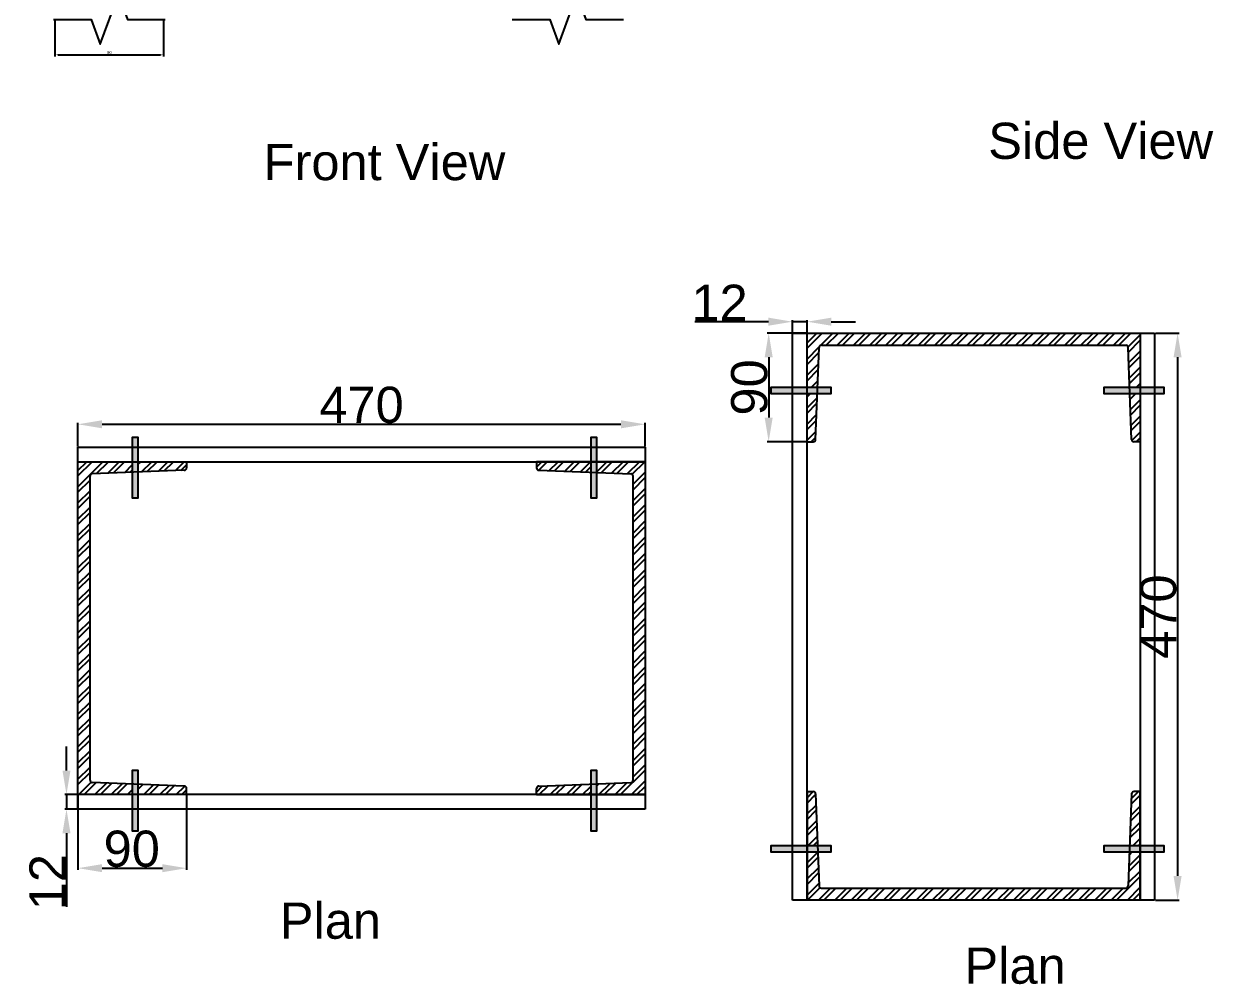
# Model space of a CAD drawing. Header units: millimetres. Extents: x 1728 to 2898, y 770 to 3148.
# Drawn here: x 1838 to 2824, y 770 to 1566 of the extents above; entities that cross this region are included whole.
import ezdxf

# ---------------------------------------------------------------- set-up
doc = ezdxf.new("R2010")
doc.units = ezdxf.units.MM
doc.styles.get("Standard").update_dxf_attribs({"font": 'arial.ttf'})
doc.dimstyles.new('ISO-25', dxfattribs={"dimtxt": 2.5, "dimasz": 2.5, "dimexe": 1.25, "dimexo": 0.625, "dimtad": 1, "dimtxsty": 'Standard', "dimcen": 2.5, "dimadec": 0, "dimazin": 0, "dimtfac": 1, "dimtmove": 0, "dimatfit": 3, "dimfxl": 1, "dimarcsym": 0})

# ---------------------------------------------------------------- blocks, each defined once
blk = doc.blocks.new('*D16')
at = {"color": 0, "lineweight": -2, "transparency": 16777216}
for p, q in [((1863.83, 1569.09), (1863.83, 1539.13)), ((1953.83, 1569.09), (1953.83, 1539.13)), ((1866.33, 1540.38), (1951.33, 1540.38))]:
    blk.add_line(p, q, dxfattribs=at)
at = {"color": 0, "transparency": 16777216}
for points in [[(1866.33, 1540.8), (1866.33, 1539.97), (1863.83, 1540.38)], [(1951.33, 1540.8), (1951.33, 1539.97), (1953.83, 1540.38)]]:
    blk.add_solid(points, dxfattribs=at)
at = {"layer": 'Defpoints', "color": 0, "transparency": 16777216}
for p in [(1863.83, 1569.72), (1953.83, 1569.72), (1953.83, 1540.38)]:
    blk.add_point(p, dxfattribs=at)
at = {"color": 0, "transparency": 16777216, "insert": (1908.83, 1542.29), "char_height": 2.5, "attachment_point": 5}
blk.add_mtext('90', dxfattribs=at)
blk = doc.blocks.new('*D33')
at = {"color": 0, "lineweight": -2, "transparency": 16777216}
for p, q in [((1882.85, 926.47), (1882.85, 864.88)), ((1972.85, 926.47), (1972.85, 864.88)), ((1902.85, 866.13), (1952.85, 866.13))]:
    blk.add_line(p, q, dxfattribs=at)
at = {"color": 0, "transparency": 16777216}
for points in [[(1902.85, 869.46), (1902.85, 862.79), (1882.85, 866.13)], [(1952.85, 869.46), (1952.85, 862.79), (1972.85, 866.13)]]:
    blk.add_solid(points, dxfattribs=at)
at = {"layer": 'Defpoints', "color": 0, "transparency": 16777216}
for p in [(1882.85, 927.09), (1972.85, 927.09), (1972.85, 866.13)]:
    blk.add_point(p, dxfattribs=at)
at = {"color": 0, "transparency": 16777216, "insert": (1927.43, 882.07), "char_height": 30, "attachment_point": 5}
blk.add_mtext('90', dxfattribs=at)
blk = doc.blocks.new('*D34')
at = {"color": 0, "lineweight": -2, "transparency": 16777216}
for p, q in [((1873.34, 947.09), (1873.34, 967.09)), ((1882.22, 927.09), (1872.09, 927.09)), ((1873.34, 927.09), (1873.34, 915.09)), ((1882.22, 915.09), (1872.09, 915.09)), ((1873.34, 895.09), (1873.34, 834))]:
    blk.add_line(p, q, dxfattribs=at)
at = {"color": 0, "transparency": 16777216}
for points in [[(1870.01, 947.09), (1876.67, 947.09), (1873.34, 927.09)], [(1870.01, 895.09), (1876.67, 895.09), (1873.34, 915.09)]]:
    blk.add_solid(points, dxfattribs=at)
at = {"layer": 'Defpoints', "color": 0, "transparency": 16777216}
for p in [(1882.85, 927.09), (1873.34, 915.09), (1882.85, 915.09)]:
    blk.add_point(p, dxfattribs=at)
at = {"color": 0, "transparency": 16777216, "insert": (1857.66, 854.55), "char_height": 30, "attachment_point": 5, "rotation": 90}
blk.add_mtext('12', dxfattribs=at)
blk = doc.blocks.new('*D35')
at = {"color": 0, "lineweight": -2, "transparency": 16777216}
for p, q in [((1882.85, 1215.72), (1882.85, 1235.36)), ((1902.85, 1234.11), (2332.85, 1234.11)), ((2352.85, 1215.72), (2352.85, 1235.36))]:
    blk.add_line(p, q, dxfattribs=at)
at = {"color": 0, "transparency": 16777216}
for points in [[(1902.85, 1237.45), (1902.85, 1230.78), (1882.85, 1234.11)], [(2332.85, 1237.45), (2332.85, 1230.78), (2352.85, 1234.11)]]:
    blk.add_solid(points, dxfattribs=at)
at = {"layer": 'Defpoints', "color": 0, "transparency": 16777216}
for p in [(2352.85, 1234.11), (1882.85, 1215.09), (2352.85, 1215.09)]:
    blk.add_point(p, dxfattribs=at)
at = {"color": 0, "transparency": 16777216, "insert": (2117.85, 1250.06), "char_height": 30, "attachment_point": 5}
blk.add_mtext('470', dxfattribs=at)
blk = doc.blocks.new('*D36')
at = {"color": 0, "lineweight": -2, "transparency": 16777216}
for p, q in [((2486.46, 1309.67), (2454, 1309.67)), ((2455.25, 1289.67), (2455.25, 1239.67)), ((2486.46, 1219.67), (2454, 1219.67))]:
    blk.add_line(p, q, dxfattribs=at)
at = {"color": 0, "transparency": 16777216}
for points in [[(2451.92, 1289.67), (2458.58, 1289.67), (2455.25, 1309.67)], [(2451.92, 1239.67), (2458.58, 1239.67), (2455.25, 1219.67)]]:
    blk.add_solid(points, dxfattribs=at)
at = {"layer": 'Defpoints', "color": 0, "transparency": 16777216}
for p in [(2487.09, 1309.67), (2455.25, 1219.67), (2487.09, 1219.67)]:
    blk.add_point(p, dxfattribs=at)
at = {"color": 0, "transparency": 16777216, "insert": (2439.31, 1264.67), "char_height": 30, "attachment_point": 5, "rotation": 90}
blk.add_mtext('90', dxfattribs=at)
blk = doc.blocks.new('*D37')
at = {"color": 0, "lineweight": -2, "transparency": 16777216}
for p, q in [((2455.09, 1319.17), (2394, 1319.17)), ((2475.09, 1310.29), (2475.09, 1320.42)), ((2487.09, 1319.17), (2475.09, 1319.17)), ((2487.09, 1310.29), (2487.09, 1320.42)), ((2507.09, 1319.17), (2527.09, 1319.17))]:
    blk.add_line(p, q, dxfattribs=at)
at = {"color": 0, "transparency": 16777216}
for points in [[(2455.09, 1322.51), (2455.09, 1315.84), (2475.09, 1319.17)], [(2507.09, 1322.51), (2507.09, 1315.84), (2487.09, 1319.17)]]:
    blk.add_solid(points, dxfattribs=at)
at = {"layer": 'Defpoints', "color": 0, "transparency": 16777216}
for p in [(2475.09, 1319.17), (2475.09, 1309.67), (2487.09, 1309.67)]:
    blk.add_point(p, dxfattribs=at)
at = {"color": 0, "transparency": 16777216, "insert": (2414.54, 1334.86), "char_height": 30, "attachment_point": 5}
blk.add_mtext('12', dxfattribs=at)
blk = doc.blocks.new('*D38')
at = {"color": 0, "lineweight": -2, "transparency": 16777216}
for p, q in [((2775.71, 1309.67), (2795.36, 1309.67)), ((2794.11, 1289.67), (2794.11, 859.67)), ((2775.71, 839.67), (2795.36, 839.67))]:
    blk.add_line(p, q, dxfattribs=at)
at = {"color": 0, "transparency": 16777216}
for points in [[(2790.78, 1289.67), (2797.44, 1289.67), (2794.11, 1309.67)], [(2790.78, 859.67), (2797.44, 859.67), (2794.11, 839.67)]]:
    blk.add_solid(points, dxfattribs=at)
at = {"layer": 'Defpoints', "color": 0, "transparency": 16777216}
for p in [(2775.09, 1309.67), (2775.09, 839.67), (2794.11, 839.67)]:
    blk.add_point(p, dxfattribs=at)
at = {"color": 0, "transparency": 16777216, "insert": (2778.17, 1074.67), "char_height": 30, "attachment_point": 5, "rotation": 90}
blk.add_mtext('470', dxfattribs=at)

msp = doc.modelspace()

# ---------------------------------------------------------------- hatches: boundary and pattern name
h = msp.add_hatch()
h.set_pattern_fill('ANSI32', color=256)
h.paths.add_polyline_path([(1927.845, 935.782), (1894.77, 937.022, -0.4032773), (1892.845, 939.021), (1892.845, 1191.168, -0.4032773), (1894.77, 1193.167), (1927.845, 1194.407), (1927.845, 1203.094), (1882.845, 1203.094), (1882.845, 927.094), (1927.845, 927.094)])
h.paths.add_polyline_path([(1972.845, 932.168, 0.4032773), (1970.92, 934.167), (1932.845, 935.594), (1932.845, 927.094), (1972.845, 927.094)])
h.paths.add_polyline_path([(1972.845, 1198.021), (1972.845, 1203.094), (1932.845, 1203.094), (1932.845, 1194.594), (1970.92, 1196.022, 0.4032773)])
h.paths.add_polyline_path([(2307.845, 935.782), (2264.77, 934.167, 0.4032773), (2262.845, 932.168), (2262.845, 927.094), (2307.845, 927.094)])
h.paths.add_polyline_path([(2352.845, 1203.094), (2312.845, 1203.094), (2312.845, 1194.219), (2340.92, 1193.167, -0.4032773), (2342.845, 1191.168), (2342.845, 939.021, -0.4032773), (2340.92, 937.022), (2312.845, 935.969), (2312.845, 927.094), (2352.845, 927.094)])
h.paths.add_polyline_path([(2307.845, 1203.094), (2262.845, 1203.094), (2262.845, 1198.021, 0.4032773), (2264.77, 1196.022), (2307.845, 1194.407)])
h.paths.add_polyline_path([(2763.09, 1309.669), (2487.09, 1309.669), (2487.09, 1264.669), (2495.777, 1264.669), (2497.018, 1297.744, -0.4032773), (2499.016, 1299.669), (2751.164, 1299.669, -0.4032773), (2753.162, 1297.744), (2754.402, 1264.669), (2763.09, 1264.669)])
h.paths.add_polyline_path([(2495.59, 1259.669), (2487.09, 1259.669), (2487.09, 1219.669), (2492.164, 1219.669, 0.4032773), (2494.162, 1221.594)])
h.paths.add_polyline_path([(2763.09, 1259.669), (2754.59, 1259.669), (2756.018, 1221.594, 0.4032773), (2758.016, 1219.669), (2763.09, 1219.669)])
h.paths.add_polyline_path([(2763.09, 879.669), (2754.215, 879.669), (2753.162, 851.594, -0.4032773), (2751.164, 849.669), (2499.016, 849.669, -0.4032773), (2497.018, 851.594), (2495.965, 879.669), (2487.09, 879.669), (2487.09, 839.669), (2763.09, 839.669)])
h.paths.add_polyline_path([(2494.162, 927.744, 0.4032773), (2492.164, 929.669), (2487.09, 929.669), (2487.09, 884.669), (2495.777, 884.669)])
h.paths.add_polyline_path([(2763.09, 929.669), (2758.016, 929.669, 0.4032773), (2756.018, 927.744), (2754.402, 884.669), (2763.09, 884.669)])
h = msp.add_hatch(color=256)
h.dxf.hatch_style = 1
h.paths.add_polyline_path([(2475.09, 884.669), (2457.09, 884.669), (2457.09, 879.669), (2475.09, 879.669)])
h.paths.add_polyline_path([(2487.09, 884.669), (2475.09, 884.669), (2475.09, 879.669), (2477.09, 879.669), (2487.09, 879.669)])
h.paths.add_polyline_path([(2495.777, 884.669), (2487.09, 884.669), (2487.09, 879.669), (2495.965, 879.669)])
h.paths.add_polyline_path([(2507.09, 884.669), (2495.777, 884.669), (2495.965, 879.669), (2507.09, 879.669)])
h.paths.add_polyline_path([(2754.402, 884.669), (2733.09, 884.669), (2733.09, 879.669), (2753.09, 879.669), (2754.215, 879.669)])
h.paths.add_polyline_path([(2763.09, 884.669), (2754.402, 884.669), (2754.215, 879.669), (2763.09, 879.669)])
h.paths.add_polyline_path([(2775.09, 884.669), (2763.09, 884.669), (2763.09, 879.669), (2775.09, 879.669)])
h.paths.add_polyline_path([(2783.09, 884.669), (2775.09, 884.669), (2775.09, 879.669), (2783.09, 879.669)])
h.paths.add_polyline_path([(2754.402, 1264.669), (2733.09, 1264.669), (2733.09, 1259.669), (2753.09, 1259.669), (2754.59, 1259.669)])
h.paths.add_polyline_path([(2763.09, 1264.669), (2754.402, 1264.669), (2754.59, 1259.669), (2763.09, 1259.669)])
h.paths.add_polyline_path([(2775.09, 1264.669), (2763.09, 1264.669), (2763.09, 1259.669), (2775.09, 1259.669)])
h.paths.add_polyline_path([(2783.09, 1264.669), (2775.09, 1264.669), (2775.09, 1259.669), (2783.09, 1259.669)])
h.paths.add_polyline_path([(2475.09, 1264.669), (2457.09, 1264.669), (2457.09, 1259.669), (2475.09, 1259.669)])
h.paths.add_polyline_path([(2487.09, 1264.669), (2475.09, 1264.669), (2475.09, 1259.669), (2477.09, 1259.669), (2487.09, 1259.669)])
h.paths.add_polyline_path([(2507.09, 1264.669), (2495.777, 1264.669), (2495.59, 1259.669), (2507.09, 1259.669)])
h.paths.add_polyline_path([(2495.777, 1264.669), (2487.09, 1264.669), (2487.09, 1259.669), (2495.59, 1259.669)])
h.paths.add_polyline_path([(2312.845, 947.094), (2307.845, 947.094), (2307.845, 935.782), (2312.845, 935.969)])
h.paths.add_polyline_path([(2312.845, 935.969), (2307.845, 935.782), (2307.845, 927.094), (2312.845, 927.094)])
h.paths.add_polyline_path([(2312.845, 927.094), (2307.845, 927.094), (2307.845, 915.094), (2312.845, 915.094), (2312.845, 917.094)])
h.paths.add_polyline_path([(2312.845, 915.094), (2307.845, 915.094), (2307.845, 897.094), (2312.845, 897.094)])
h.paths.add_polyline_path([(1932.845, 915.094), (1927.845, 915.094), (1927.845, 897.094), (1932.845, 897.094)], flags=16)
h.paths.add_polyline_path([(1932.845, 947.094), (1927.845, 947.094), (1927.845, 935.782), (1932.845, 935.594)])
h.paths.add_polyline_path([(1897.17, 880.009), (1958.787, 880.009), (1958.787, 941.831), (1897.17, 941.831)], flags=9)
h = msp.add_hatch(color=256)
h.dxf.hatch_style = 1
h.paths.add_polyline_path([(1932.845, 915.094), (1927.845, 915.094), (1927.845, 897.094), (1932.845, 897.094)])
h.paths.add_polyline_path([(1932.845, 927.094), (1927.845, 927.094), (1927.845, 915.094), (1932.845, 915.094), (1932.845, 917.094)])
h.paths.add_polyline_path([(1932.845, 935.594), (1927.845, 935.782), (1927.845, 927.094), (1932.845, 927.094)])
h.paths.add_polyline_path([(1932.845, 947.094), (1927.845, 947.094), (1927.845, 935.782), (1932.845, 935.594)])
h.paths.add_polyline_path([(1932.845, 1223.094), (1927.845, 1223.094), (1927.845, 1215.094), (1932.845, 1215.094)])
h.paths.add_polyline_path([(1932.845, 1215.094), (1927.845, 1215.094), (1927.845, 1203.094), (1932.845, 1203.094)])
h.paths.add_polyline_path([(1932.845, 1203.094), (1927.845, 1203.094), (1927.845, 1194.407), (1932.845, 1194.594)])
h.paths.add_polyline_path([(1932.845, 1193.094), (1932.845, 1194.594), (1927.845, 1194.407), (1927.845, 1173.094), (1932.845, 1173.094)])
h.paths.add_polyline_path([(2312.845, 1223.094), (2307.845, 1223.094), (2307.845, 1203.094), (2312.845, 1203.094)])
h.paths.add_polyline_path([(2312.845, 1194.219), (2307.845, 1194.407), (2307.845, 1173.094), (2312.845, 1173.094), (2312.845, 1193.094)])
h.paths.add_polyline_path([(2312.845, 1203.094), (2307.845, 1203.094), (2307.845, 1194.407), (2312.845, 1194.219)])
h = msp.add_hatch(color=256)
h.dxf.hatch_style = 1
h.paths.add_polyline_path([(1927.845, 897.094), (1932.845, 897.094), (1932.845, 915.094), (1927.845, 915.094)], flags=17)
h.paths.add_polyline_path([(1896.757, 850.881), (1958.374, 850.881), (1958.374, 912.703), (1896.757, 912.703)], flags=9)

# ---------------------------------------------------------------- linework, layer by layer
for p, q in [((2475.09, 839.669), (2475.09, 1309.669)), ((2475.09, 1309.669), (2775.09, 1309.669)), ((2487.09, 839.669), (2487.09, 1309.669)), ((2487.09, 1219.669), (2487.09, 1309.669)), ((2763.09, 1309.669), (2763.09, 839.669)), ((2763.09, 1309.669), (2763.09, 1219.669)), ((2775.09, 1309.669), (2775.09, 839.669)), ((2494.162, 1221.594), (2497.018, 1297.744)), ((2499.016, 1299.669), (2751.164, 1299.669)), ((2756.018, 1221.594), (2753.162, 1297.744)), ((1882.845, 1215.094), (2352.845, 1215.094)), ((1882.845, 915.094), (1882.845, 1215.094)), ((2352.845, 1215.094), (2352.845, 915.094)), ((2487.09, 1219.669), (2492.164, 1219.669)), ((2763.09, 1219.669), (2758.016, 1219.669)), ((1882.845, 1203.094), (2352.845, 1203.094)), ((1882.845, 1203.094), (1972.845, 1203.094)), ((1972.845, 1203.094), (1972.845, 1198.021)), ((2352.845, 1203.094), (2262.845, 1203.094)), ((2262.845, 1203.094), (2262.845, 1198.021)), ((1970.92, 1196.022), (1894.77, 1193.167)), ((2264.77, 1196.022), (2340.92, 1193.167)), ((1892.845, 939.021), (1892.845, 1191.168)), ((2342.845, 939.021), (2342.845, 1191.168)), ((1970.92, 934.167), (1894.77, 937.022)), ((2264.77, 934.167), (2340.92, 937.022)), ((2352.845, 927.094), (1882.845, 927.094)), ((1972.845, 927.094), (1882.845, 927.094)), ((1972.845, 927.094), (1972.845, 932.168)), ((2262.845, 927.094), (2262.845, 932.168)), ((2262.845, 927.094), (2352.845, 927.094)), ((2487.09, 929.669), (2487.09, 839.669)), ((2487.09, 929.669), (2492.164, 929.669)), ((2494.162, 927.744), (2497.018, 851.594)), ((2756.018, 927.744), (2753.162, 851.594)), ((2763.09, 929.669), (2758.016, 929.669)), ((2763.09, 839.669), (2763.09, 929.669)), ((2352.845, 915.094), (1882.845, 915.094)), ((2499.016, 849.669), (2751.164, 849.669)), ((2775.09, 839.669), (2475.09, 839.669))]:
    msp.add_line(p, q)
at = {"linetype": 'Continuous'}
for points in [[(1862.577, 1569.716), (1893.827, 1569.716), (1901.327, 1549.11), (1916.327, 1590.322), (1923.827, 1569.716), (1955.077, 1569.716)], [(2242.577, 1569.716), (2273.827, 1569.716), (2281.327, 1549.11), (2296.327, 1590.322), (2303.827, 1569.716), (2335.077, 1569.716)]]:
    msp.add_lwpolyline(points, dxfattribs=at)
for points in [[(2477.09, 1259.669), (2507.09, 1259.669), (2507.09, 1264.669), (2487.09, 1264.669), (2457.09, 1264.669), (2457.09, 1259.669)], [(2753.09, 1259.669), (2783.09, 1259.669), (2783.09, 1264.669), (2763.09, 1264.669), (2733.09, 1264.669), (2733.09, 1259.669)], [(1927.845, 1203.094), (1927.845, 1173.094), (1932.845, 1173.094), (1932.845, 1193.094), (1932.845, 1223.094), (1927.845, 1223.094)], [(2307.845, 1203.094), (2307.845, 1173.094), (2312.845, 1173.094), (2312.845, 1193.094), (2312.845, 1223.094), (2307.845, 1223.094)], [(1927.845, 927.094), (1927.845, 897.094), (1932.845, 897.094), (1932.845, 917.094), (1932.845, 947.094), (1927.845, 947.094)], [(2307.845, 927.094), (2307.845, 897.094), (2312.845, 897.094), (2312.845, 917.094), (2312.845, 947.094), (2307.845, 947.094)], [(2477.09, 879.669), (2507.09, 879.669), (2507.09, 884.669), (2487.09, 884.669), (2457.09, 884.669), (2457.09, 879.669)], [(2753.09, 879.669), (2783.09, 879.669), (2783.09, 884.669), (2763.09, 884.669), (2733.09, 884.669), (2733.09, 879.669)]]:
    msp.add_lwpolyline(points, close=True)
for centre, start, end in [((2499.016, 1297.669), 90, 177.852415), ((2751.164, 1297.669), 2.147585, 90), ((2492.164, 1221.669), 270, 357.852415), ((2758.016, 1221.669), 182.147585, 270), ((1894.845, 1191.168), 92.147585, 180), ((1970.845, 1198.021), 272.147585, 0), ((2264.845, 1198.021), 180, 267.852415), ((2340.845, 1191.168), 0, 87.852415), ((1894.845, 939.021), 180, 267.852415), ((2340.845, 939.021), 272.147585, 0), ((1970.845, 932.168), 0, 87.852415), ((2264.845, 932.168), 92.147585, 180), ((2492.164, 927.669), 2.147585, 90), ((2758.016, 927.669), 90, 177.852415), ((2499.016, 851.669), 182.147585, 270), ((2751.164, 851.669), 270, 357.852415)]:
    msp.add_arc(centre, 2, start, end)

# ---------------------------------------------------------------- texts
at = {"char_height": 30, "attachment_point": 1}
for s, width, insert in [('Side View', 204.34992, (2637.183, 1484.147)), ('Front View', 212.24184, (2036.722, 1466.497)), ('Plan^I', 173.85833, (2050.105, 837.65)), ('Plan^I', 173.85833, (2617.477, 800.356))]:
    msp.add_mtext_dynamic_manual_height_columns(s, width=width, gutter_width=12.5, heights=[0], dxfattribs=dict(at, insert=insert))

# ---------------------------------------------------------------- dimensions: what is measured, and where the dimension line sits
dim = msp.add_linear_dim(base=(1953.827, 1540.385), p1=(1863.827, 1569.716), p2=(1953.827, 1569.716), dimstyle='ISO-25')
dim.commit()
dim.dimension.update_dxf_attribs({"geometry": '*D16', "text_midpoint": (1908.827, 1542.286)})
for base, p1, p2, picture, middle in [((2475.09, 1319.173), (2487.09, 1309.669), (2475.09, 1309.669), '*D37', (2414.543, 1334.859)), ((2352.845, 1234.115), (1882.845, 1215.094), (2352.845, 1215.094), '*D35', (2117.845, 1250.057))]:
    dim = msp.add_linear_dim(base=base, p1=p1, p2=p2, dimstyle='ISO-25', override={"dimtxt": 30, "dimasz": 20})
    dim.commit()
    dim.dimension.update_dxf_attribs({"geometry": picture, "text_midpoint": middle})
for base, p1, p2, angle, picture, middle in [((2455.25, 1219.669), (2487.09, 1309.669), (2487.09, 1219.669), 270, '*D36', (2439.308, 1264.669)), ((2794.11, 839.669), (2775.09, 1309.669), (2775.09, 839.669), 270, '*D38', (2778.168, 1074.669)), ((1873.342, 915.094), (1882.845, 927.094), (1882.845, 915.094), 90, '*D34', (1857.655, 854.548))]:
    dim = msp.add_linear_dim(base=base, p1=p1, p2=p2, angle=angle, dimstyle='ISO-25', override={"dimtxt": 30, "dimasz": 20})
    dim.commit()
    dim.dimension.update_dxf_attribs({"geometry": picture, "text_midpoint": middle})
dim = msp.add_linear_dim(base=(1972.845, 866.126), p1=(1882.845, 927.094), p2=(1972.845, 927.094), dimstyle='ISO-25', override={"dimtxt": 30, "dimasz": 20})
dim.commit()
dim.dimension.update_dxf_attribs({"geometry": '*D33', "text_midpoint": (1927.432, 866.126), "dimtype": 160})

doc.saveas('drawing.dxf')
